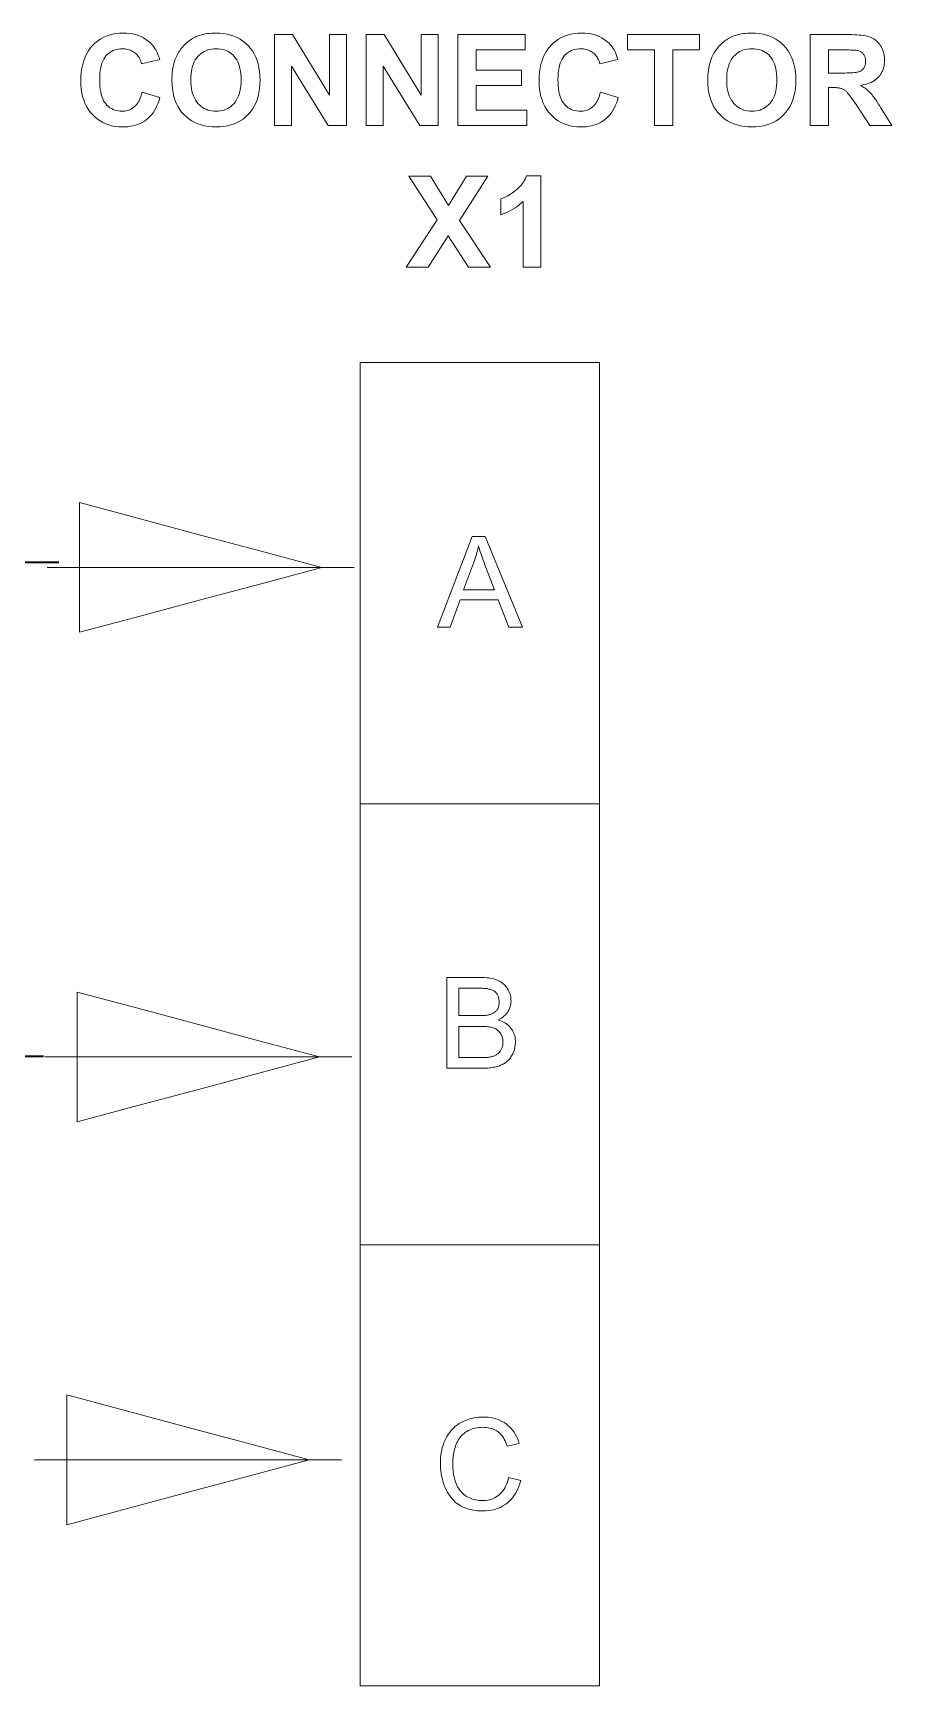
# Model space of a CAD drawing. Extents: x 23 to 417, y 3 to 294.
# Drawn here: x 328.4 to 361.5, y 146.4 to 210.1 of the extents above; entities that cross this region are included whole.
import ezdxf

# ---------------------------------------------------------------- set-up
doc = ezdxf.new("R2010")
doc.units = 0

msp = doc.modelspace()

# ---------------------------------------------------------------- linework, layer by layer
at = {"color": 7, "lineweight": 13, "ltscale": 0.230278}
for p, q in [((340.996, 197.394), (350.207, 197.394)), ((340.996, 180.394), (350.207, 180.394)), ((340.996, 163.394), (350.207, 163.394)), ((340.996, 146.394), (350.207, 146.394))]:
    msp.add_line(p, q, dxfattribs=at)
at = {"color": 7, "lineweight": 13}
for p, q in [((340.996, 197.394), (340.996, 146.394)), ((350.207, 197.394), (350.207, 146.394))]:
    msp.add_line(p, q, dxfattribs=at)
at = {"color": 7, "lineweight": 35}
for p, q in [((194.795, 189.701), (329.377, 189.701)), ((194.795, 170.666), (328.786, 170.666))]:
    msp.add_line(p, q, dxfattribs=at)
at = {"color": 7, "lineweight": 13}
for points in [[(332.59, 207.824), (333.275, 207.607), (333.242, 207.495), (333.204, 207.389), (333.162, 207.29), (333.116, 207.196), (333.065, 207.107), (333.011, 207.025), (332.952, 206.949), (332.889, 206.879), (332.822, 206.814), (332.751, 206.756), (332.676, 206.703), (332.597, 206.656), (332.513, 206.614), (332.426, 206.578), (332.335, 206.547), (332.24, 206.522), (332.141, 206.503), (332.039, 206.489), (331.932, 206.48), (331.821, 206.478), (331.684, 206.482), (331.552, 206.497), (331.425, 206.52), (331.303, 206.554), (331.186, 206.597), (331.074, 206.649), (330.967, 206.711), (330.865, 206.782), (330.767, 206.863), (330.675, 206.954), (330.59, 207.053), (330.514, 207.158), (330.446, 207.271), (330.388, 207.391), (330.339, 207.518), (330.298, 207.651), (330.267, 207.792), (330.244, 207.94), (330.231, 208.094), (330.226, 208.256), (330.231, 208.427), (330.244, 208.59), (330.267, 208.745), (330.299, 208.893), (330.339, 209.032), (330.389, 209.164), (330.447, 209.288), (330.515, 209.404), (330.592, 209.513), (330.678, 209.613), (330.771, 209.705), (330.869, 209.787), (330.974, 209.86), (331.084, 209.923), (331.2, 209.976), (331.321, 210.02), (331.448, 210.053), (331.581, 210.078), (331.72, 210.092), (331.864, 210.097), (331.99, 210.093), (332.111, 210.082), (332.228, 210.063), (332.339, 210.036), (332.446, 210.002), (332.548, 209.96), (332.645, 209.911), (332.737, 209.854), (332.825, 209.789), (332.907, 209.717), (332.954, 209.67), (332.998, 209.62), (333.04, 209.565), (333.079, 209.506), (333.116, 209.444), (333.151, 209.378), (333.183, 209.307), (333.213, 209.233), (333.24, 209.155), (333.266, 209.073), (332.566, 208.906), (332.552, 208.959), (332.536, 209.01), (332.517, 209.059), (332.495, 209.105), (332.47, 209.149), (332.443, 209.191), (332.413, 209.23), (332.38, 209.268), (332.345, 209.303), (332.307, 209.335), (332.267, 209.365), (332.225, 209.392), (332.181, 209.416), (332.136, 209.436), (332.089, 209.453), (332.04, 209.468), (331.99, 209.479), (331.938, 209.487), (331.884, 209.491), (331.828, 209.493), (331.752, 209.49), (331.679, 209.482), (331.608, 209.468), (331.54, 209.448), (331.476, 209.423), (331.414, 209.392), (331.355, 209.356), (331.3, 209.314), (331.247, 209.267), (331.197, 209.214), (331.151, 209.154), (331.11, 209.088), (331.073, 209.015), (331.042, 208.935), (331.015, 208.848), (330.993, 208.754), (330.976, 208.653), (330.964, 208.545), (330.957, 208.43), (330.954, 208.309), (330.957, 208.18), (330.964, 208.058), (330.976, 207.945), (330.993, 207.839), (331.014, 207.74), (331.04, 207.65), (331.072, 207.567), (331.107, 207.491), (331.148, 207.423), (331.193, 207.363), (331.242, 207.31), (331.294, 207.262), (331.349, 207.22), (331.407, 207.183), (331.468, 207.152), (331.531, 207.127), (331.598, 207.107), (331.667, 207.093), (331.739, 207.084), (331.814, 207.082), (331.87, 207.083), (331.924, 207.089), (331.976, 207.098), (332.027, 207.11), (332.076, 207.126), (332.124, 207.146), (332.17, 207.169), (332.214, 207.196), (332.257, 207.227), (332.299, 207.261), (332.338, 207.298), (332.375, 207.34), (332.41, 207.387), (332.443, 207.437), (332.473, 207.491), (332.501, 207.549), (332.527, 207.612), (332.55, 207.678), (332.571, 207.749)], [(333.738, 208.266), (333.74, 208.371), (333.745, 208.473), (333.753, 208.571), (333.764, 208.666), (333.778, 208.758), (333.796, 208.846), (333.817, 208.93), (333.841, 209.011), (333.868, 209.089), (333.898, 209.163), (333.923, 209.216), (333.949, 209.268), (333.978, 209.319), (334.008, 209.369), (334.039, 209.417), (334.073, 209.464), (334.108, 209.511), (334.145, 209.556), (334.184, 209.6), (334.224, 209.643), (334.266, 209.685), (334.308, 209.724), (334.352, 209.761), (334.396, 209.796), (334.44, 209.828), (334.486, 209.859), (334.533, 209.887), (334.58, 209.913), (334.628, 209.937), (334.677, 209.958), (334.743, 209.985), (334.811, 210.008), (334.882, 210.029), (334.954, 210.047), (335.029, 210.062), (335.105, 210.075), (335.184, 210.084), (335.264, 210.091), (335.346, 210.096), (335.431, 210.097), (335.583, 210.092), (335.728, 210.078), (335.867, 210.054), (336, 210.02), (336.127, 209.977), (336.248, 209.924), (336.362, 209.862), (336.471, 209.79), (336.573, 209.708), (336.669, 209.617), (336.757, 209.517), (336.836, 209.41), (336.906, 209.295), (336.966, 209.173), (337.017, 209.043), (337.059, 208.906), (337.091, 208.762), (337.115, 208.609), (337.129, 208.45), (337.133, 208.282), (337.129, 208.117), (337.115, 207.958), (337.092, 207.807), (337.06, 207.663), (337.018, 207.527), (336.967, 207.398), (336.907, 207.277), (336.838, 207.162), (336.76, 207.056), (336.672, 206.956), (336.577, 206.865), (336.476, 206.784), (336.368, 206.712), (336.254, 206.65), (336.134, 206.597), (336.008, 206.554), (335.875, 206.521), (335.737, 206.497), (335.592, 206.482), (335.441, 206.478), (335.288, 206.482), (335.141, 206.497), (335.001, 206.52), (334.867, 206.554), (334.74, 206.597), (334.619, 206.649), (334.504, 206.711), (334.396, 206.782), (334.294, 206.863), (334.199, 206.954), (334.112, 207.053), (334.033, 207.159), (333.964, 207.272), (333.904, 207.392), (333.853, 207.52), (333.812, 207.655), (333.78, 207.797), (333.757, 207.946), (333.743, 208.102)], [(337.692, 206.537), (337.692, 210.037), (338.379, 210.037), (339.812, 207.7), (339.812, 210.037), (340.468, 210.037), (340.468, 206.537), (339.759, 206.537), (338.348, 208.82), (338.348, 206.537)], [(341.223, 206.537), (341.223, 210.037), (341.911, 210.037), (343.343, 207.7), (343.343, 210.037), (344, 210.037), (344, 206.537), (343.29, 206.537), (341.879, 208.82), (341.879, 206.537)], [(344.747, 206.537), (344.747, 210.037), (347.342, 210.037), (347.342, 209.445), (345.453, 209.445), (345.453, 208.669), (347.211, 208.669), (347.211, 208.079), (345.453, 208.079), (345.453, 207.127), (347.409, 207.127), (347.409, 206.537)], [(350.247, 207.824), (350.933, 207.607), (350.899, 207.495), (350.861, 207.389), (350.819, 207.29), (350.773, 207.196), (350.723, 207.107), (350.668, 207.025), (350.61, 206.949), (350.547, 206.879), (350.48, 206.814), (350.409, 206.756), (350.333, 206.703), (350.254, 206.656), (350.171, 206.614), (350.084, 206.578), (349.993, 206.547), (349.898, 206.522), (349.799, 206.503), (349.696, 206.489), (349.589, 206.48), (349.479, 206.478), (349.342, 206.482), (349.21, 206.497), (349.083, 206.52), (348.961, 206.554), (348.844, 206.597), (348.732, 206.649), (348.624, 206.711), (348.522, 206.782), (348.425, 206.863), (348.333, 206.954), (348.247, 207.053), (348.171, 207.158), (348.104, 207.271), (348.046, 207.391), (347.996, 207.518), (347.956, 207.651), (347.924, 207.792), (347.902, 207.94), (347.888, 208.094), (347.884, 208.256), (347.888, 208.427), (347.902, 208.59), (347.924, 208.745), (347.956, 208.893), (347.997, 209.032), (348.046, 209.164), (348.105, 209.288), (348.173, 209.404), (348.249, 209.513), (348.335, 209.613), (348.428, 209.705), (348.527, 209.787), (348.631, 209.86), (348.742, 209.923), (348.857, 209.976), (348.979, 210.02), (349.106, 210.053), (349.239, 210.078), (349.377, 210.092), (349.522, 210.097), (349.648, 210.093), (349.769, 210.082), (349.885, 210.063), (349.997, 210.036), (350.104, 210.002), (350.206, 209.96), (350.303, 209.911), (350.395, 209.854), (350.482, 209.789), (350.565, 209.717), (350.612, 209.67), (350.656, 209.62), (350.698, 209.565), (350.737, 209.506), (350.774, 209.444), (350.809, 209.378), (350.841, 209.307), (350.871, 209.233), (350.898, 209.155), (350.923, 209.073), (350.224, 208.906), (350.21, 208.959), (350.193, 209.01), (350.174, 209.059), (350.152, 209.105), (350.128, 209.149), (350.101, 209.191), (350.071, 209.23), (350.038, 209.268), (350.003, 209.303), (349.965, 209.335), (349.924, 209.365), (349.882, 209.392), (349.839, 209.416), (349.793, 209.436), (349.746, 209.453), (349.698, 209.468), (349.647, 209.479), (349.595, 209.487), (349.541, 209.491), (349.486, 209.493), (349.41, 209.49), (349.336, 209.482), (349.266, 209.468), (349.198, 209.448), (349.133, 209.423), (349.072, 209.392), (349.013, 209.356), (348.957, 209.314), (348.904, 209.267), (348.854, 209.214), (348.808, 209.154), (348.767, 209.088), (348.731, 209.015), (348.699, 208.935), (348.673, 208.848), (348.651, 208.754), (348.634, 208.653), (348.622, 208.545), (348.615, 208.43), (348.612, 208.309), (348.614, 208.18), (348.622, 208.058), (348.634, 207.945), (348.65, 207.839), (348.672, 207.74), (348.698, 207.65), (348.729, 207.567), (348.765, 207.491), (348.805, 207.423), (348.851, 207.363), (348.9, 207.31), (348.952, 207.262), (349.007, 207.22), (349.065, 207.183), (349.125, 207.152), (349.189, 207.127), (349.255, 207.107), (349.324, 207.093), (349.397, 207.084), (349.472, 207.082), (349.527, 207.083), (349.581, 207.089), (349.633, 207.098), (349.684, 207.11), (349.734, 207.126), (349.781, 207.146), (349.827, 207.169), (349.872, 207.196), (349.915, 207.227), (349.956, 207.261), (349.996, 207.298), (350.033, 207.34), (350.068, 207.387), (350.1, 207.437), (350.13, 207.491), (350.158, 207.549), (350.184, 207.612), (350.208, 207.678), (350.229, 207.749)], [(352.327, 206.537), (352.327, 209.445), (351.288, 209.445), (351.288, 210.037), (354.07, 210.037), (354.07, 209.445), (353.034, 209.445), (353.034, 206.537)], [(354.383, 208.266), (354.384, 208.371), (354.389, 208.473), (354.397, 208.571), (354.408, 208.666), (354.423, 208.758), (354.44, 208.846), (354.461, 208.93), (354.485, 209.011), (354.512, 209.089), (354.543, 209.163), (354.567, 209.216), (354.594, 209.268), (354.622, 209.319), (354.652, 209.369), (354.684, 209.417), (354.717, 209.464), (354.752, 209.511), (354.789, 209.556), (354.828, 209.6), (354.868, 209.643), (354.91, 209.685), (354.953, 209.724), (354.996, 209.761), (355.04, 209.796), (355.085, 209.828), (355.13, 209.859), (355.177, 209.887), (355.224, 209.913), (355.272, 209.937), (355.321, 209.958), (355.387, 209.985), (355.456, 210.008), (355.526, 210.029), (355.599, 210.047), (355.673, 210.062), (355.749, 210.075), (355.828, 210.084), (355.908, 210.091), (355.991, 210.096), (356.075, 210.097), (356.227, 210.092), (356.372, 210.078), (356.512, 210.054), (356.645, 210.02), (356.771, 209.977), (356.892, 209.924), (357.007, 209.862), (357.115, 209.79), (357.217, 209.708), (357.313, 209.617), (357.401, 209.517), (357.48, 209.41), (357.55, 209.295), (357.61, 209.173), (357.661, 209.043), (357.703, 208.906), (357.736, 208.762), (357.759, 208.609), (357.773, 208.45), (357.777, 208.282), (357.773, 208.117), (357.759, 207.958), (357.736, 207.807), (357.704, 207.663), (357.662, 207.527), (357.612, 207.398), (357.552, 207.277), (357.483, 207.162), (357.404, 207.056), (357.317, 206.956), (357.221, 206.865), (357.12, 206.784), (357.012, 206.712), (356.898, 206.65), (356.778, 206.597), (356.652, 206.554), (356.52, 206.521), (356.381, 206.497), (356.236, 206.482), (356.085, 206.478), (355.932, 206.482), (355.785, 206.497), (355.645, 206.52), (355.511, 206.554), (355.384, 206.597), (355.263, 206.649), (355.149, 206.711), (355.04, 206.782), (354.939, 206.863), (354.843, 206.954), (354.756, 207.053), (354.677, 207.159), (354.608, 207.272), (354.548, 207.392), (354.498, 207.52), (354.456, 207.655), (354.424, 207.797), (354.401, 207.946), (354.387, 208.102)], [(358.331, 206.537), (358.331, 210.037), (359.819, 210.037), (359.928, 210.036), (360.031, 210.033), (360.128, 210.029), (360.219, 210.022), (360.303, 210.014), (360.382, 210.003), (360.454, 209.991), (360.52, 209.977), (360.58, 209.961), (360.634, 209.943), (360.684, 209.923), (360.732, 209.899), (360.777, 209.873), (360.821, 209.844), (360.863, 209.812), (360.903, 209.777), (360.94, 209.739), (360.976, 209.698), (361.01, 209.654), (361.041, 209.607), (361.07, 209.559), (361.096, 209.508), (361.119, 209.457), (361.139, 209.403), (361.156, 209.349), (361.169, 209.293), (361.18, 209.236), (361.188, 209.177), (361.192, 209.117), (361.194, 209.056), (361.192, 208.979), (361.185, 208.904), (361.173, 208.832), (361.157, 208.763), (361.136, 208.696), (361.111, 208.633), (361.08, 208.572), (361.046, 208.514), (361.006, 208.458), (360.962, 208.405), (360.914, 208.356), (360.861, 208.31), (360.803, 208.268), (360.74, 208.23), (360.673, 208.196), (360.602, 208.166), (360.526, 208.139), (360.445, 208.116), (360.36, 208.097), (360.27, 208.082), (360.315, 208.055), (360.358, 208.027), (360.4, 207.999), (360.441, 207.971), (360.479, 207.942), (360.516, 207.912), (360.552, 207.882), (360.586, 207.851), (360.618, 207.82), (360.648, 207.788), (360.679, 207.754), (360.712, 207.714), (360.747, 207.67), (360.784, 207.621), (360.824, 207.566), (360.865, 207.507), (360.908, 207.443), (360.954, 207.373), (361.001, 207.299), (361.051, 207.22), (361.478, 206.537), (360.633, 206.537), (360.122, 207.299), (360.069, 207.377), (360.02, 207.45), (359.974, 207.517), (359.932, 207.577), (359.893, 207.632), (359.857, 207.68), (359.825, 207.722), (359.797, 207.759), (359.771, 207.789), (359.75, 207.813), (359.729, 207.834), (359.709, 207.853), (359.688, 207.871), (359.667, 207.888), (359.646, 207.903), (359.625, 207.917), (359.603, 207.929), (359.581, 207.94), (359.559, 207.95), (359.537, 207.959), (359.513, 207.966), (359.487, 207.973), (359.458, 207.979), (359.426, 207.984), (359.392, 207.988), (359.355, 207.992), (359.316, 207.995), (359.273, 207.997), (359.229, 207.998), (359.181, 207.998), (359.038, 207.998), (359.038, 206.537)], [(334.466, 208.29), (334.469, 208.174), (334.477, 208.063), (334.491, 207.959), (334.51, 207.86), (334.535, 207.767), (334.565, 207.68), (334.601, 207.598), (334.642, 207.523), (334.689, 207.453), (334.741, 207.388), (334.797, 207.33), (334.857, 207.278), (334.919, 207.232), (334.984, 207.192), (335.053, 207.158), (335.124, 207.131), (335.198, 207.109), (335.275, 207.094), (335.355, 207.085), (335.438, 207.082), (335.521, 207.085), (335.601, 207.094), (335.678, 207.109), (335.752, 207.13), (335.823, 207.158), (335.891, 207.191), (335.955, 207.231), (336.017, 207.276), (336.076, 207.328), (336.132, 207.386), (336.183, 207.45), (336.229, 207.52), (336.27, 207.596), (336.305, 207.678), (336.335, 207.766), (336.359, 207.861), (336.378, 207.961), (336.392, 208.068), (336.4, 208.18), (336.403, 208.299), (336.4, 208.416), (336.392, 208.528), (336.379, 208.633), (336.36, 208.732), (336.337, 208.824), (336.308, 208.911), (336.273, 208.992), (336.234, 209.066), (336.189, 209.135), (336.139, 209.197), (336.084, 209.253), (336.026, 209.303), (335.965, 209.348), (335.9, 209.386), (335.832, 209.419), (335.76, 209.445), (335.685, 209.466), (335.606, 209.481), (335.524, 209.49), (335.438, 209.493), (335.352, 209.49), (335.27, 209.481), (335.191, 209.466), (335.116, 209.445), (335.044, 209.418), (334.975, 209.385), (334.91, 209.346), (334.848, 209.301), (334.789, 209.25), (334.734, 209.193), (334.683, 209.13), (334.638, 209.061), (334.597, 208.986), (334.563, 208.905), (334.533, 208.818), (334.509, 208.724), (334.491, 208.625), (334.477, 208.519), (334.469, 208.407)], [(355.111, 208.29), (355.113, 208.174), (355.122, 208.063), (355.135, 207.959), (355.155, 207.86), (355.179, 207.767), (355.21, 207.68), (355.245, 207.598), (355.286, 207.523), (355.333, 207.453), (355.385, 207.388), (355.442, 207.33), (355.501, 207.278), (355.563, 207.232), (355.629, 207.192), (355.697, 207.158), (355.768, 207.131), (355.842, 207.109), (355.919, 207.094), (355.999, 207.085), (356.082, 207.082), (356.165, 207.085), (356.245, 207.094), (356.322, 207.109), (356.396, 207.13), (356.467, 207.158), (356.535, 207.191), (356.6, 207.231), (356.661, 207.276), (356.72, 207.328), (356.776, 207.386), (356.827, 207.45), (356.874, 207.52), (356.914, 207.596), (356.949, 207.678), (356.979, 207.766), (357.004, 207.861), (357.023, 207.961), (357.036, 208.068), (357.044, 208.18), (357.047, 208.299), (357.044, 208.416), (357.036, 208.528), (357.023, 208.633), (357.005, 208.732), (356.981, 208.824), (356.952, 208.911), (356.918, 208.992), (356.878, 209.066), (356.833, 209.135), (356.783, 209.197), (356.729, 209.253), (356.671, 209.303), (356.609, 209.348), (356.544, 209.386), (356.476, 209.419), (356.404, 209.445), (356.329, 209.466), (356.25, 209.481), (356.168, 209.49), (356.082, 209.493), (355.997, 209.49), (355.914, 209.481), (355.836, 209.466), (355.76, 209.445), (355.688, 209.418), (355.619, 209.385), (355.554, 209.346), (355.492, 209.301), (355.433, 209.25), (355.378, 209.193), (355.327, 209.13), (355.282, 209.061), (355.242, 208.986), (355.207, 208.905), (355.178, 208.818), (355.154, 208.724), (355.135, 208.625), (355.121, 208.519), (355.113, 208.407)], [(359.038, 208.557), (359.561, 208.557), (359.659, 208.557), (359.749, 208.559), (359.832, 208.561), (359.907, 208.564), (359.974, 208.568), (360.034, 208.572), (360.086, 208.578), (360.13, 208.584), (360.167, 208.592), (360.196, 208.6), (360.221, 208.609), (360.244, 208.62), (360.267, 208.631), (360.288, 208.644), (360.309, 208.658), (360.328, 208.674), (360.346, 208.691), (360.363, 208.708), (360.379, 208.728), (360.394, 208.748), (360.408, 208.77), (360.42, 208.792), (360.431, 208.816), (360.44, 208.84), (360.448, 208.866), (360.454, 208.893), (360.459, 208.921), (360.463, 208.95), (360.465, 208.98), (360.466, 209.011), (360.465, 209.045), (360.462, 209.079), (360.457, 209.11), (360.451, 209.141), (360.442, 209.17), (360.432, 209.198), (360.42, 209.225), (360.405, 209.25), (360.389, 209.273), (360.371, 209.296), (360.352, 209.317), (360.331, 209.336), (360.308, 209.354), (360.284, 209.37), (360.258, 209.385), (360.23, 209.397), (360.201, 209.409), (360.171, 209.419), (360.139, 209.427), (360.105, 209.433), (360.085, 209.435), (360.057, 209.437), (360.023, 209.439), (359.982, 209.441), (359.933, 209.442), (359.878, 209.443), (359.816, 209.444), (359.748, 209.445), (359.672, 209.445), (359.59, 209.445), (359.038, 209.445)], [(342.759, 201.075), (343.955, 202.901), (342.871, 204.575), (343.698, 204.575), (344.399, 203.45), (345.087, 204.575), (345.906, 204.575), (344.817, 202.875), (346.013, 201.075), (345.161, 201.075), (344.385, 202.285), (343.607, 201.075)], [(347.945, 201.075), (347.274, 201.075), (347.274, 203.603), (347.199, 203.536), (347.122, 203.473), (347.042, 203.413), (346.959, 203.357), (346.873, 203.304), (346.785, 203.255), (346.695, 203.209), (346.602, 203.168), (346.506, 203.129), (346.407, 203.094), (346.407, 203.703), (346.46, 203.722), (346.514, 203.744), (346.569, 203.769), (346.625, 203.797), (346.681, 203.828), (346.739, 203.862), (346.797, 203.899), (346.857, 203.939), (346.917, 203.983), (346.978, 204.029), (347.038, 204.078), (347.093, 204.128), (347.145, 204.18), (347.193, 204.234), (347.238, 204.289), (347.278, 204.346), (347.314, 204.404), (347.347, 204.464), (347.376, 204.526), (347.4, 204.589), (347.945, 204.589)], [(343.964, 187.199), (345.308, 190.699), (345.807, 190.699), (347.239, 187.199), (346.712, 187.199), (346.304, 188.259), (344.84, 188.259), (344.456, 187.199)], [(344.974, 188.636), (346.16, 188.636), (345.795, 189.605), (345.762, 189.692), (345.732, 189.776), (345.703, 189.856), (345.675, 189.933), (345.649, 190.008), (345.625, 190.079), (345.603, 190.146), (345.583, 190.211), (345.564, 190.273), (345.547, 190.331), (345.533, 190.264), (345.518, 190.197), (345.502, 190.129), (345.484, 190.062), (345.466, 189.996), (345.447, 189.929), (345.426, 189.862), (345.405, 189.795), (345.382, 189.729), (345.358, 189.663)], [(344.329, 170.199), (344.329, 173.699), (345.642, 173.699), (345.721, 173.698), (345.796, 173.694), (345.869, 173.689), (345.938, 173.682), (346.004, 173.672), (346.066, 173.66), (346.126, 173.647), (346.182, 173.631), (346.236, 173.613), (346.286, 173.592), (346.333, 173.57), (346.378, 173.545), (346.422, 173.518), (346.463, 173.489), (346.502, 173.458), (346.539, 173.424), (346.573, 173.388), (346.606, 173.349), (346.637, 173.308), (346.665, 173.265), (346.691, 173.221), (346.715, 173.176), (346.735, 173.131), (346.753, 173.085), (346.768, 173.039), (346.781, 172.993), (346.79, 172.946), (346.797, 172.899), (346.801, 172.851), (346.803, 172.803), (346.801, 172.759), (346.798, 172.715), (346.792, 172.671), (346.783, 172.628), (346.772, 172.586), (346.759, 172.544), (346.743, 172.502), (346.725, 172.461), (346.704, 172.421), (346.681, 172.381), (346.655, 172.342), (346.627, 172.305), (346.597, 172.269), (346.564, 172.234), (346.528, 172.202), (346.49, 172.171), (346.449, 172.141), (346.407, 172.113), (346.361, 172.086), (346.313, 172.061), (346.375, 172.041), (346.434, 172.018), (346.49, 171.993), (346.544, 171.965), (346.594, 171.935), (346.641, 171.902), (346.686, 171.866), (346.727, 171.828), (346.766, 171.787), (346.801, 171.743), (346.834, 171.698), (346.863, 171.65), (346.888, 171.601), (346.911, 171.551), (346.929, 171.499), (346.945, 171.445), (346.957, 171.389), (346.965, 171.332), (346.97, 171.274), (346.972, 171.213), (346.971, 171.165), (346.968, 171.116), (346.963, 171.069), (346.955, 171.022), (346.946, 170.976), (346.935, 170.931), (346.921, 170.886), (346.906, 170.842), (346.888, 170.799), (346.868, 170.756), (346.847, 170.715), (346.825, 170.675), (346.801, 170.638), (346.777, 170.603), (346.752, 170.569), (346.726, 170.537), (346.699, 170.508), (346.671, 170.48), (346.642, 170.454), (346.612, 170.43), (346.58, 170.408), (346.547, 170.387), (346.513, 170.367), (346.477, 170.348), (346.439, 170.33), (346.4, 170.313), (346.36, 170.297), (346.317, 170.283), (346.274, 170.269), (346.228, 170.257), (346.181, 170.246), (346.132, 170.236), (346.081, 170.227), (346.027, 170.22), (345.972, 170.213), (345.915, 170.208), (345.855, 170.204), (345.793, 170.201), (345.73, 170.199), (345.664, 170.199)], [(344.792, 172.228), (345.549, 172.228), (345.609, 172.228), (345.665, 172.23), (345.718, 172.232), (345.768, 172.234), (345.814, 172.238), (345.856, 172.243), (345.895, 172.248), (345.93, 172.254), (345.962, 172.261), (345.991, 172.269), (346.025, 172.28), (346.058, 172.292), (346.089, 172.306), (346.118, 172.322), (346.146, 172.338), (346.171, 172.357), (346.195, 172.376), (346.218, 172.397), (346.238, 172.419), (346.257, 172.443), (346.274, 172.468), (346.289, 172.494), (346.303, 172.522), (346.314, 172.55), (346.324, 172.58), (346.332, 172.611), (346.339, 172.644), (346.343, 172.677), (346.346, 172.712), (346.347, 172.748), (346.346, 172.783), (346.343, 172.817), (346.339, 172.849), (346.333, 172.881), (346.326, 172.912), (346.316, 172.943), (346.306, 172.972), (346.293, 173.001), (346.279, 173.028), (346.263, 173.055), (346.246, 173.081), (346.227, 173.105), (346.206, 173.127), (346.185, 173.148), (346.162, 173.167), (346.137, 173.184), (346.111, 173.2), (346.083, 173.214), (346.055, 173.226), (346.024, 173.237), (345.991, 173.246), (345.953, 173.254), (345.911, 173.262), (345.865, 173.268), (345.814, 173.273), (345.758, 173.278), (345.698, 173.281), (345.634, 173.284), (345.565, 173.285), (345.492, 173.286), (344.792, 173.286)], [(344.792, 170.612), (345.664, 170.612), (345.707, 170.612), (345.748, 170.612), (345.786, 170.613), (345.822, 170.614), (345.855, 170.616), (345.885, 170.618), (345.912, 170.62), (345.937, 170.622), (345.959, 170.625), (345.979, 170.628), (346.01, 170.635), (346.041, 170.641), (346.07, 170.649), (346.098, 170.657), (346.126, 170.667), (346.152, 170.677), (346.177, 170.687), (346.201, 170.699), (346.224, 170.711), (346.246, 170.724), (346.267, 170.738), (346.288, 170.753), (346.307, 170.77), (346.326, 170.787), (346.344, 170.806), (346.361, 170.826), (346.378, 170.847), (346.394, 170.87), (346.409, 170.894), (346.423, 170.918), (346.436, 170.944), (346.448, 170.971), (346.458, 170.999), (346.467, 171.027), (346.475, 171.056), (346.481, 171.086), (346.486, 171.117), (346.489, 171.148), (346.491, 171.18), (346.492, 171.213), (346.491, 171.252), (346.488, 171.29), (346.483, 171.326), (346.476, 171.362), (346.467, 171.396), (346.456, 171.43), (346.443, 171.462), (346.428, 171.494), (346.411, 171.524), (346.392, 171.554), (346.371, 171.582), (346.349, 171.608), (346.325, 171.632), (346.299, 171.655), (346.272, 171.676), (346.244, 171.696), (346.214, 171.714), (346.182, 171.73), (346.149, 171.744), (346.114, 171.756), (346.077, 171.768), (346.036, 171.778), (345.993, 171.786), (345.946, 171.794), (345.897, 171.8), (345.844, 171.806), (345.788, 171.81), (345.729, 171.813), (345.667, 171.814), (345.602, 171.815), (344.792, 171.815)], [(346.711, 154.426), (347.174, 154.309), (347.142, 154.197), (347.106, 154.091), (347.065, 153.991), (347.02, 153.896), (346.97, 153.806), (346.915, 153.722), (346.856, 153.643), (346.792, 153.569), (346.723, 153.501), (346.65, 153.439), (346.572, 153.382), (346.492, 153.331), (346.408, 153.286), (346.32, 153.247), (346.229, 153.214), (346.135, 153.187), (346.037, 153.166), (345.937, 153.151), (345.832, 153.142), (345.725, 153.139), (345.614, 153.141), (345.507, 153.148), (345.404, 153.16), (345.306, 153.176), (345.212, 153.197), (345.122, 153.222), (345.036, 153.252), (344.954, 153.286), (344.877, 153.326), (344.804, 153.369), (344.735, 153.418), (344.669, 153.47), (344.607, 153.526), (344.548, 153.587), (344.492, 153.651), (344.44, 153.72), (344.391, 153.793), (344.345, 153.87), (344.303, 153.951), (344.265, 154.037), (344.23, 154.125), (344.198, 154.214), (344.17, 154.305), (344.146, 154.396), (344.126, 154.49), (344.109, 154.584), (344.096, 154.68), (344.087, 154.777), (344.081, 154.875), (344.08, 154.975), (344.082, 155.083), (344.088, 155.188), (344.098, 155.29), (344.113, 155.39), (344.132, 155.487), (344.155, 155.581), (344.182, 155.672), (344.213, 155.76), (344.249, 155.846), (344.289, 155.929), (344.332, 156.008), (344.379, 156.084), (344.43, 156.155), (344.484, 156.223), (344.542, 156.287), (344.603, 156.347), (344.668, 156.403), (344.736, 156.455), (344.808, 156.503), (344.883, 156.547), (344.961, 156.587), (345.04, 156.623), (345.121, 156.655), (345.204, 156.682), (345.288, 156.706), (345.374, 156.725), (345.461, 156.739), (345.55, 156.75), (345.64, 156.756), (345.732, 156.758), (345.835, 156.756), (345.935, 156.748), (346.032, 156.734), (346.125, 156.716), (346.215, 156.692), (346.302, 156.662), (346.385, 156.627), (346.465, 156.587), (346.542, 156.542), (346.615, 156.491), (346.685, 156.435), (346.75, 156.375), (346.81, 156.311), (346.867, 156.242), (346.919, 156.169), (346.967, 156.092), (347.01, 156.01), (347.049, 155.924), (347.084, 155.834), (347.114, 155.739), (346.658, 155.631), (346.633, 155.706), (346.605, 155.776), (346.575, 155.842), (346.543, 155.904), (346.509, 155.962), (346.472, 156.015), (346.434, 156.064), (346.393, 156.11), (346.35, 156.151), (346.305, 156.188), (346.257, 156.221), (346.207, 156.251), (346.155, 156.277), (346.1, 156.299), (346.043, 156.318), (345.984, 156.334), (345.922, 156.346), (345.858, 156.355), (345.791, 156.36), (345.722, 156.362), (345.643, 156.36), (345.566, 156.354), (345.492, 156.345), (345.421, 156.331), (345.352, 156.314), (345.286, 156.292), (345.222, 156.267), (345.161, 156.238), (345.103, 156.205), (345.048, 156.169), (344.995, 156.129), (344.946, 156.086), (344.9, 156.041), (344.857, 155.993), (344.817, 155.942), (344.781, 155.889), (344.747, 155.833), (344.717, 155.774), (344.691, 155.713), (344.667, 155.649), (344.646, 155.584), (344.627, 155.518), (344.611, 155.452), (344.597, 155.385), (344.585, 155.318), (344.575, 155.251), (344.567, 155.183), (344.562, 155.115), (344.558, 155.046), (344.557, 154.977), (344.558, 154.889), (344.562, 154.803), (344.569, 154.72), (344.578, 154.638), (344.59, 154.559), (344.604, 154.482), (344.621, 154.408), (344.64, 154.336), (344.663, 154.266), (344.687, 154.198), (344.715, 154.133), (344.745, 154.071), (344.778, 154.013), (344.814, 153.958), (344.853, 153.907), (344.895, 153.859), (344.94, 153.814), (344.988, 153.773), (345.038, 153.735), (345.092, 153.7), (345.147, 153.669), (345.204, 153.641), (345.261, 153.616), (345.319, 153.595), (345.378, 153.576), (345.438, 153.562), (345.499, 153.55), (345.56, 153.542), (345.623, 153.537), (345.686, 153.535), (345.763, 153.538), (345.837, 153.544), (345.909, 153.555), (345.979, 153.571), (346.046, 153.591), (346.11, 153.616), (346.173, 153.645), (346.233, 153.679), (346.29, 153.717), (346.345, 153.76), (346.398, 153.807), (346.446, 153.858), (346.492, 153.914), (346.533, 153.974), (346.572, 154.038), (346.606, 154.107), (346.638, 154.18), (346.665, 154.258), (346.69, 154.34)]]:
    msp.add_lwpolyline(points, close=True, dxfattribs=at)
for points in [[(328.925, 189.501), (330.175, 189.501), (332.508, 189.501), (334.841, 189.501), (337.175, 189.501), (339.508, 189.501), (337.175, 190.126), (334.841, 190.751), (332.508, 191.376), (330.175, 192.001), (330.175, 189.501), (330.175, 187.001), (332.508, 187.626), (334.841, 188.251), (337.175, 188.876), (339.508, 189.501), (340.758, 189.501)], [(328.839, 170.636), (330.089, 170.636), (332.423, 170.636), (334.756, 170.636), (337.089, 170.636), (339.423, 170.636), (337.089, 171.261), (334.756, 171.886), (332.423, 172.511), (330.089, 173.136), (330.089, 170.636), (330.089, 168.136), (332.423, 168.761), (334.756, 169.386), (337.089, 170.011), (339.423, 170.636), (340.673, 170.636)], [(328.442, 155.107), (329.692, 155.107), (332.025, 155.107), (334.358, 155.107), (336.692, 155.107), (339.025, 155.107), (336.692, 155.732), (334.358, 156.357), (332.025, 156.982), (329.692, 157.607), (329.692, 155.107), (329.692, 152.607), (332.025, 153.232), (334.358, 153.857), (336.692, 154.482), (339.025, 155.107), (340.275, 155.107)]]:
    msp.add_lwpolyline(points, dxfattribs=at)

doc.saveas('drawing.dxf')
